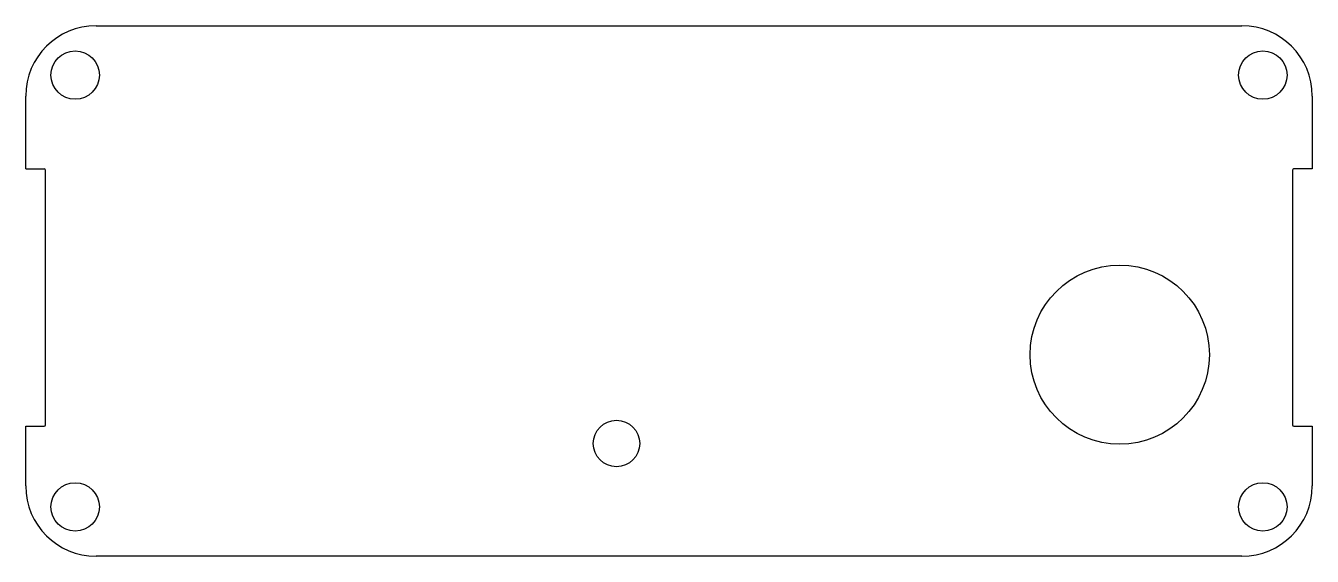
# Model space of a CAD drawing. Header units: millimetres. Extents: x 76.1 to 173, y 106.6 to 146.6.
import ezdxf

# ---------------------------------------------------------------- set-up
doc = ezdxf.new("R2010")
doc.units = ezdxf.units.MM
doc.layers.add('View002', color=7, linetype='CONTINUOUS')

msp = doc.modelspace()

# ---------------------------------------------------------------- linework, layer by layer
at = {"layer": 'View002'}
for p, q in [((81.3585, 146.622), (167.658, 146.622)), ((76.0585, 135.822), (76.0585, 141.322)), ((172.958, 141.322), (172.958, 135.822)), ((76.0585, 135.822), (77.4585, 135.822)), ((77.5585, 116.522), (77.5585, 135.722)), ((171.458, 135.722), (171.458, 116.522)), ((172.958, 135.822), (171.558, 135.822)), ((76.0585, 111.922), (76.0585, 116.422)), ((76.0585, 116.422), (77.4585, 116.422)), ((171.558, 116.422), (172.958, 116.422)), ((172.958, 116.422), (172.958, 111.922)), ((167.658, 106.622), (81.3585, 106.622))]:
    msp.add_line(p, q, dxfattribs=at)
for centre, radius in [((79.7835, 142.897), 1.825), ((169.233, 142.897), 1.825), ((158.458, 121.822), 6.75), ((120.558, 115.122), 1.75), ((79.7835, 110.347), 1.825), ((169.233, 110.347), 1.825)]:
    msp.add_circle(centre, radius, dxfattribs=at)
for centre, radius, start, end in [((81.3585, 141.322), 5.3, 90, 180), ((167.658, 141.322), 5.3, 0, 90), ((77.4585, 135.722), 0.1, 0, 90), ((171.558, 135.722), 0.1, 90, 180), ((77.4585, 116.522), 0.1, -90, 0), ((171.558, 116.522), 0.1, 180, -90), ((81.3585, 111.922), 5.3, -180, -90), ((167.658, 111.922), 5.3, -90, 0)]:
    msp.add_arc(centre, radius, start, end, dxfattribs=at)

doc.saveas('drawing.dxf')
